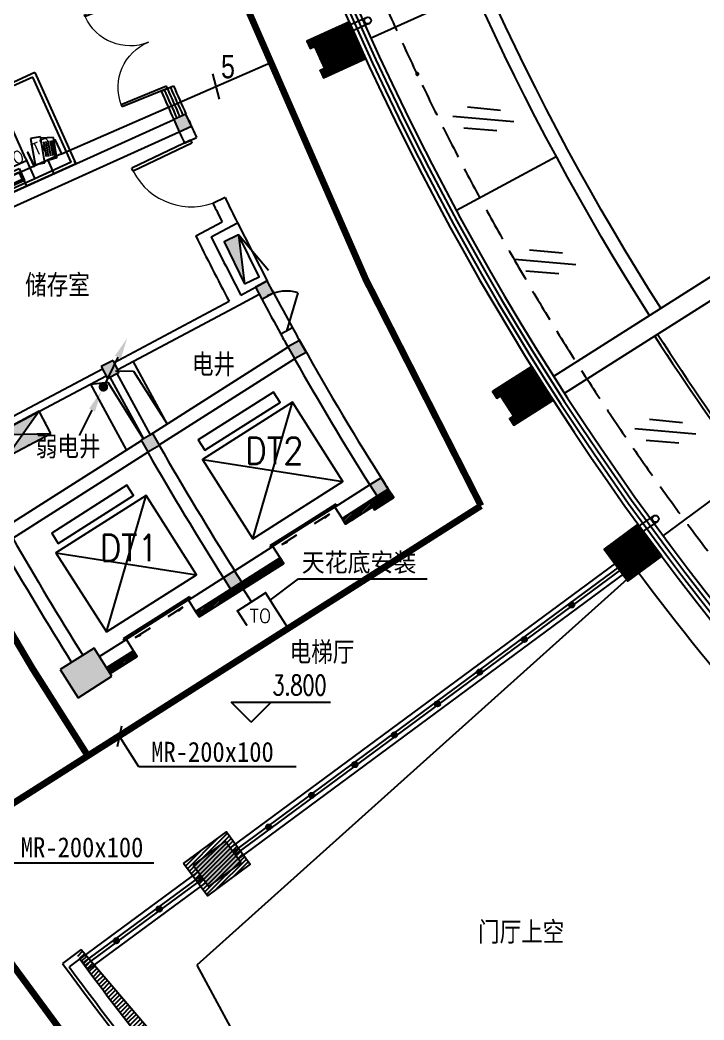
# Model space of a CAD drawing. Extents: x 13680 to 1640314, y -473492 to 65390.
# Drawn here: x 1306672 to 1316924, y -418994 to -404005 of the extents above; entities that cross this region are included whole.
import ezdxf
from ezdxf.enums import TextEntityAlignment as Align

# ---------------------------------------------------------------- set-up
doc = ezdxf.new("R2010")
doc.units = 0
doc.header["$LTSCALE"] = 1000
doc.header["$MEASUREMENT"] = 0
doc.linetypes.add('DASH', pattern=[0.35, 0.25, -0.1])
for name, color, linetype in [('0-桥架', 120, 'Continuous'), ('0-电气文字', 6, 'Continuous'), ('AXIS', 1, 'Continuous'), ('COLUMN', 255, 'Continuous'), ('DIM-照明', 3, 'Continuous'), ('DIM_ELEV', 3, 'Continuous'), ('DIM_SYMB', 3, 'Continuous'), ('DM', 1, 'Continuous'), ('EQUIP-消防', 241, 'Continuous'), ('EQUIP-通讯', 6, 'Continuous'), ('HATCH', 8, 'Continuous'), ('LINE', 123, 'Continuous'), ('PUB_HATCH', 8, 'Continuous'), ('PUB_TEXT', 7, 'Continuous'), ('S-提资20140812', 6, 'Continuous'), ('S-消防器材提资', 2, 'Continuous'), ('STAIR', 2, 'Continuous'), ('TEL_TEXT', 7, 'Continuous'), ('VPIPE-雨水', 4, 'DASH'), ('WALL', 255, 'Continuous'), ('WINDOW', 2, 'Continuous'), ('WINDOW_GROUND', 21, 'Continuous'), ('WIRE-照明', 120, 'Continuous'), ('室外建筑', 8, 'Continuous'), ('装修家具', 8, 'Continuous')]:
    doc.layers.add(name, color=color, linetype=linetype)
doc.styles.add('-DXTGEDITXT', font='GEDITXT', dxfattribs={"bigfont": 'DXT'})
doc.styles.add('-宋体', font='', dxfattribs={"width": 1.3})
doc.styles.add('_HZTXT', font='txt.shx', dxfattribs={"width": 0.8, "bigfont": 'HZTXT.shx'})
doc.styles.add('_TCH_DIM', font='SIMPLEX', dxfattribs={"bigfont": 'GBCBIG'})
doc.styles.add('_TCH_DIM_T3', font='SIMPLEX', dxfattribs={"width": 0.705882, "bigfont": 'GBCBIG'})
doc.styles.add('_TEL_DIM', font='SIMPLEX', dxfattribs={"width": 0.8, "height": 3.5, "bigfont": 'HZTXT'})
doc.styles.get("Standard").update_dxf_attribs({"font": 'haiwenrs.shx', "bigfont": 'hztxt.shx'})
doc.styles.add('宋体', font='', dxfattribs={"width": 0.8})
doc.styles.get('-宋体').set_extended_font_data('NSimSun')
doc.styles.get('宋体').set_extended_font_data('SimSun')
doc.dimstyles.new('_TCH_ARROW&&100', dxfattribs={"dimtxt": 297.5, "dimasz": 200, "dimexe": 250, "dimexo": 300, "dimgap": 126.25, "dimtad": 1, "dimdec": 0, "dimzin": 0, "dimdsep": 46, "dimtxsty": '_TCH_DIM_T3', "dimcen": 0.09, "dimclrt": 7, "dimazin": 2, "dimtfac": 1, "dimtdec": 0, "dimtix": 1, "dimtmove": 2, "dimatfit": 3, "dimfxl": 1, "dimtolj": 1, "dimtzin": 0, "dimarcsym": 0})

# ---------------------------------------------------------------- blocks, each defined once
blk = doc.blocks.new('dgfsadf')
at = {"layer": 'STAIR'}
for p, q in [((792700, -191091), (795200, -193291)), ((792700, -193291), (795200, -191091))]:
    blk.add_line(p, q, dxfattribs=at)
for points in [[(792700, -191091), (795200, -191091), (795200, -193291), (792700, -193291)], [(792863, -193444), (794950, -193444), (794950, -193732), (792863, -193732)]]:
    blk.add_lwpolyline(points, close=True, dxfattribs=at)
blk = doc.blocks.new('yg')
at = {"layer": 'VPIPE-雨水', "linetype": 'Continuous'}
blk.add_circle((403523, 282402), 50, dxfattribs=at)
blk = doc.blocks.new('xfx-gz')
at = {"layer": 'S-消防器材提资'}
blk.add_hatch(color=8, dxfattribs=at).paths.add_polyline_path([(0, 240), (0, 0), (700, 0)])
at = {"layer": 'S-消防器材提资', "color": 8}
for p, q in [((678, 408), (0, 240)), ((0, 240), (700, 0))]:
    blk.add_line(p, q, dxfattribs=at)
blk.add_lwpolyline([(700, 0), (700, 240), (0, 240), (0, 0)], close=True, dxfattribs=at)
blk = doc.blocks.new('$DorLib2D$00000130')
at = {"color": 0, "linetype": 'Continuous'}
for p, q in [((-0.533, 0.66), (-0.533, 0.513)), ((0, 0.66), (-0.533, 0.66)), ((0, 0.513), (0, 0.66)), ((0.533, 0.66), (0, 0.66)), ((0.533, 0.66), (0.533, 0.513)), ((0, 0.513), (-0.533, 0.513)), ((0.533, 0.513), (0, 0.513)), ((-0.385, 0.269), (-0.14, 0.269)), ((-0.385, 0.269), (-0.3, 0.214)), ((-0.3, 0.214), (-0.3, 0.269)), ((0.385, 0.269), (0.14, 0.269)), ((0.3, 0.214), (0.3, 0.269)), ((0.385, 0.269), (0.3, 0.214))]:
    blk.add_line(p, q, dxfattribs=at)
blk = doc.blocks.new('$DorLib2D$00000001')
for p, q in [((0.45, 0.975), (0.5, 0.975)), ((0.45, 0), (0.45, 0.975)), ((0.5, 0), (0.5, 0.975)), ((0.5, 0), (0.45, 0))]:
    blk.add_line(p, q)
at = {"lineweight": 13}
blk.add_arc((0.475, 0), 0.975, 91.4693, 180, dxfattribs=at)
blk = doc.blocks.new('$DorLib2D$00000114')
at = {"color": 0}
blk.add_line((0.5, 0), (-0.207, 0.707), dxfattribs=at)
blk.add_arc((0.5, 0), 1, 135, 180, dxfattribs=at)
blk = doc.blocks.new('*D324')
at = {"layer": 'AXIS', "color": 0, "lineweight": -2, "transparency": 16777216}
for p, q in [((1283283, -403645), (1280033, -403645)), ((1331197, -459746), (1330689, -462956))]:
    blk.add_line(p, q, dxfattribs=at)
blk.add_arc((1340083, -403645), 59800, 180.19165, 260.80826, dxfattribs=at)
at = {"layer": 'AXIS', "color": 0, "transparency": 16777216}
for points in [[(1280250, -403845), (1280317, -403845), (1280283, -403645)], [(1330536, -462645), (1330525, -462710), (1330728, -462709)]]:
    blk.add_solid(points, dxfattribs=at)
at = {"layer": 'Defpoints', "color": 0, "transparency": 16777216}
for p in [(1283583, -403645), (1340083, -403645), (1286801, -430794), (1331244, -459450)]:
    blk.add_point(p, dxfattribs=at)
at = {"layer": 'AXIS', "color": 7, "transparency": 16777216, "insert": (1294820, -442304), "char_height": 297.5, "attachment_point": 5, "rotation": 310.5, "style": '_TCH_DIM_T3'}
blk.add_mtext('\\A1;81°', dxfattribs=at)
blk = doc.blocks.new('A$C746E4A17')
at = {"layer": 'WALL'}
h = blk.add_hatch(dxfattribs=at)
h.set_pattern_fill('ANSI31', color=8, scale=15)
h.set_pattern_definition([(45, (0, 0), (-16.83798, 16.83798), [])])
h.paths.add_polyline_path([(7582, -7466), (7582, -6866), (6952, -6866), (6952, -6986), (6952, -7346), (6952, -7466)])
h.paths.add_polyline_path([(7956, -1587), (8040, -993), (7417, -904), (7400, -1023), (7349, -1379), (7332, -1498)])
h.paths.add_polyline_path([(8450, -15501), (8576, -16088), (7892, -16235), (7867, -16118), (7935, -16103), (7859, -15751), (7791, -15766), (7766, -15649)])
h.paths.add_polyline_path([(12385, -26364), (12670, -26892), (12054, -27224), (11997, -27119), (12058, -27085), (11887, -26769), (11826, -26802), (11769, -26696)])
h.paths.add_polyline_path([(7664, -9712), (7707, -10310), (7008, -10360), (7000, -10240), (7070, -10235), (7044, -9876), (6974, -9881), (6966, -9762)])
h.paths.add_polyline_path([(10015, -21024), (10223, -21587), (9566, -21830), (9525, -21717), (9590, -21693), (9466, -21355), (9400, -21379), (9359, -21267)])
h.paths.add_polyline_path([(10030, 6841), (10238, 7404), (9581, 7646), (9539, 7533), (9605, 7509), (9480, 7171), (9415, 7196), (9373, 7083)])
h.paths.add_polyline_path([(15454, 17042), (15811, 17524), (15247, 17940), (15176, 17844), (15232, 17802), (15019, 17512), (14962, 17554), (14891, 17457)])
h.paths.add_polyline_path([(8437, 1220), (8564, 1806), (7879, 1954), (7854, 1836), (7922, 1822), (7847, 1470), (7778, 1484), (7753, 1367)])
h.paths.add_polyline_path([(12357, 12089), (12642, 12617), (12026, 12949), (11969, 12844), (12030, 12810), (11859, 12494), (11798, 12527), (11741, 12421)])
at = {"layer": 'WALL', "color": 2}
for points in [[(10030, 6841), (10238, 7404), (9581, 7646), (9539, 7533), (9605, 7509), (9480, 7171), (9415, 7196), (9373, 7083), (10030, 6841)], [(8437, 1220), (8564, 1806), (7879, 1954), (7854, 1836), (7922, 1822), (7847, 1470), (7778, 1484), (7753, 1367), (8437, 1220)], [(7956, -1587), (8040, -993), (7417, -904), (7400, -1023), (7400, -1023), (7349, -1379), (7349, -1379), (7332, -1498), (7956, -1587)]]:
    blk.add_lwpolyline(points, dxfattribs=at)
blk = doc.blocks.new('A$C00DD16A7')
at = {"layer": 'WALL'}
h = blk.add_hatch(dxfattribs=at)
h.set_pattern_fill('ANSI31', color=8, scale=15)
h.set_pattern_definition([(45, (-30687.793, -41431.23), (-16.83798, 16.83798), [])])
h.paths.add_polyline_path([(-1654, -1393), (-1680, -1351), (-1638, -1324), (-1611, -1366), (-1527, -1313), (-1581, -1228), (-1986, -1485), (-1932, -1570)])
h.paths.add_polyline_path([(-652, -639), (-598, -723), (-28, -361), (-39, -345), (88, -264), (98, -281), (668, 81), (615, 165)])
h.paths.add_polyline_path([(1597, 670), (1681, 723), (1654, 766), (1697, 792), (1723, 750), (2002, 927), (1949, 1012), (1544, 755)])
at = {"layer": 'WALL', "color": 2}
for points in [[(1544, 755), (1949, 1012), (2002, 927), (1597, 670)], [(-598, -723), (668, 81), (615, 165), (-652, -639)], [(-1932, -1570), (-1527, -1313), (-1581, -1228), (-1986, -1485)]]:
    blk.add_lwpolyline(points, close=True, dxfattribs=at)
for points in [[(1654, 766), (1681, 723), (1723, 750), (1697, 792), (1654, 766)], [(-39, -345), (-28, -361), (98, -281), (88, -264), (-39, -345)], [(-1680, -1351), (-1654, -1393), (-1611, -1366), (-1638, -1324), (-1680, -1351)]]:
    blk.add_lwpolyline(points, dxfattribs=at)
at = {"layer": 'WALL', "color": 1}
for centre in [(1689, 758), (-1646, -1358)]:
    blk.add_circle(centre, 15, dxfattribs=at)
blk = doc.blocks.new('A$C3F8F24B0')
at = {"layer": 'WALL'}
h = blk.add_hatch(dxfattribs=at)
h.set_pattern_fill('ANSI31', color=8, scale=15)
h.set_pattern_definition([(45, (-136182.277, -35183.407), (-16.8379802, 16.8379802), [])])
h.paths.add_polyline_path([(0, 127), (80, 0), (368, 182), (287, 309)])
at = {"layer": 'WALL', "color": 2}
blk.add_lwpolyline([(0, 127), (80, 0), (368, 182), (287, 309), (0, 127)], dxfattribs=at)
blk = doc.blocks.new('$DorLib2D$00000002')
for p, q in [((-0.5, 0), (-0.5, 0.4875)), ((-0.475, 0.4875), (-0.5, 0.4875)), ((-0.475, 0), (-0.475, 0.4875)), ((0.475, 0), (0.475, 0.4875)), ((0.475, 0.4875), (0.5, 0.4875)), ((0.5, 0), (0.5, 0.4875)), ((-0.5, 0), (-0.475, 0)), ((0.5, 0), (0.475, 0))]:
    blk.add_line(p, q)
at = {"lineweight": 13}
for centre, start, end in [((-0.4875, 0), 0, 88.53072), ((0.4875, 0), 91.46928, 180)]:
    blk.add_arc(centre, 0.4875, start, end, dxfattribs=at)
blk = doc.blocks.new('A$C3ECB1412')
at = {"layer": '装修家具', "color": 8}
for p, q in [((0, 1500), (0, 0)), ((0, 1500), (0, 0)), ((1500, 1500), (0, 1500)), ((0, 1500), (50, 1500)), ((1500, 1500), (1500, 544)), ((50, 1444), (50, 844)), ((50, 1444), (1450, 1444)), ((201, 1278), (496, 1355)), ((496, 1355), (567, 1176)), ((1450, 1444), (1450, 844)), ((201, 1278), (227, 1087)), ((244, 1263), (466, 1322)), ((250, 1237), (473, 1295)), ((259, 1205), (482, 1263)), ((268, 1171), (491, 1229)), ((205, 1083), (588, 1184)), ((243, 937), (205, 1083)), ((276, 1140), (499, 1199)), ((588, 1184), (626, 1037)), ((626, 1037), (243, 937)), ((50, 844), (50, 0)), ((50, 844), (50, 0)), ((390, 844), (50, 844)), ((350, 144), (350, 844)), ((390, 844), (1450, 844)), ((1450, 844), (1450, 544)), ((90, 695), (90, 223)), ((289, 695), (90, 695)), ((115, 670), (115, 347)), ((239, 670), (115, 670)), ((239, 347), (239, 670)), ((289, 223), (289, 695)), ((1008, 635), (1043, 536)), ((605, 480), (646, 383)), ((1081, 386), (1038, 507)), ((1132, 400), (1108, 527)), ((1450, 544), (1500, 544)), ((115, 347), (239, 347)), ((239, 323), (115, 323)), ((115, 323), (115, 248)), ((239, 248), (239, 323)), ((671, 223), (604, 333)), ((719, 246), (669, 365)), ((1088, 377), (1108, 304)), ((90, 223), (289, 223)), ((115, 248), (239, 248)), ((719, 236), (753, 168)), ((0, 0), (50, 0)), ((50, 144), (350, 144))]:
    blk.add_line(p, q, dxfattribs=at)
for centre, radius, start, end in [((1036, -39), 708, 96.8246, 125.3087), ((950, 594), 70.3, 35.575, 88.634), ((675, 488), 70.3, 133.4994, 186.5584), ((1074, 512), 36.8, 24.5799, 187.0599), ((639, 344), 36.8, 35.0735, 197.5535), ((1098, 254), 51.9, 322.3317, 140.7492), ((1104, 401), 27.9, 213.3494, 358.8432), ((691, 242), 27.9, 223.2902, 8.784), ((795, 137), 51.9, 81.3842, 259.8017), ((800, 575), 489, 268.3277, 313.8056), ((797, 582), 394, 270.7801, 311.3533)]:
    blk.add_arc(centre, radius, start, end, dxfattribs=at)
blk = doc.blocks.new('$equip$00001921')
for p, q in [((0.65, 0.325), (-0.65, 0.325)), ((0.65, 0.325), (-0.65, -0.325)), ((-0.65, 0.325), (0.65, -0.325)), ((-0.65, 0.325), (-0.65, -0.325)), ((0.65, -0.325), (0.65, 0.325)), ((-0.65, -0.325), (0.65, -0.325))]:
    blk.add_line(p, q)
for p in [(0, 0.325), (-0.65, 0), (0.65, 0), (0, -0.325)]:
    blk.add_point(p)
for points in [[(-0.65, 0.325), (0, 0), (0.65, 0.325)], [(0, 0), (-0.65, -0.325), (0.65, -0.325)]]:
    blk.add_solid(points)
at = {"layer": 'TEL_TEXT', "style": '_TEL_DIM', "flags": 1}
blk.add_attdef('A', text='', height=0.00002, dxfattribs=at).set_placement((0, 0), align=Align.MIDDLE_CENTER)
blk = doc.blocks.new('$equip$00001847')
for p, q in [((-0.5, 0.499), (-0.5, 0.999)), ((0.5, 0.999), (0.5, 0.499)), ((0.5, 0.499), (-0.5, 0.499)), ((0, 0.5), (0, 0))]:
    blk.add_line(p, q)
for p in [(-0.5, 0.999), (0.5, 0.999), (-0.5, 0.499), (0.5, 0.499), (0, 0)]:
    blk.add_point(p)
at = {"color": 7, "style": '_TEL_DIM'}
blk.add_attdef('$TEXT$', text='', height=0.4, dxfattribs=at).set_placement((0, 0.999), align=Align.MIDDLE_CENTER)
at = {"color": 7, "style": '_TEL_DIM', "flags": 1}
blk.add_attdef('A', text='', height=0.00002, dxfattribs=at).set_placement((0, 0), align=Align.MIDDLE_CENTER)
blk = doc.blocks.new('$TelecSys$00000081')
for p, q in [((0.104, 0.104), (0.104, 0.104)), ((-0.104, -0.104), (-0.104, -0.104)), ((-1.15, -1.15), (-0.55, -0.55))]:
    blk.add_line(p, q)
at = {"const_width": 0.142}
blk.add_lwpolyline([(0.071, 0, 1), (-0.071, 0, 1)], format="xyb", close=True, dxfattribs=at)
blk.add_solid([(-0.62, -0.48), (-0.48, -0.62), (-0.1, -0.1)])
at = {"width": 0.8, "flags": 9}
blk.add_attdef('A', (0, 0), '', height=0.00002, rotation=180, dxfattribs=at)
blk = doc.blocks.new('$TelecSys$00000079')
for p, q in [((0.7, 0.7), (0, 0)), ((0.104, 0.104), (0.104, 0.104)), ((-0.104, -0.104), (-0.104, -0.104))]:
    blk.add_line(p, q)
at = {"const_width": 0.142}
blk.add_lwpolyline([(-0.071, 0, 1), (0.071, 0, 1)], format="xyb", close=True, dxfattribs=at)
blk.add_solid([(0.63, 0.77), (0.77, 0.63), (1.15, 1.15)])
at = {"width": 0.8, "flags": 9}
blk.add_attdef('A', (0, 0), '', height=0.00002, dxfattribs=at)
blk = doc.blocks.new('$equip$00001867')
for p, q in [((-0.5, 0.499), (-0.5, 0.999)), ((0.5, 0.999), (0.5, 0.499)), ((0.5, 0.499), (-0.5, 0.499)), ((0, 0.5), (0, 0))]:
    blk.add_line(p, q)
for p in [(-0.5, 0.999), (0.5, 0.999), (-0.5, 0.499), (0.5, 0.499), (0, 0)]:
    blk.add_point(p)
at = {"color": 7, "style": '_TEL_DIM'}
blk.add_attdef('$TEXT$', text='', height=0.4, dxfattribs=at).set_placement((0, 0.999), align=Align.MIDDLE_CENTER)
at = {"color": 7, "style": '_TEL_DIM', "flags": 1}
blk.add_attdef('A', text='', height=0.00002, dxfattribs=at).set_placement((0, 0), align=Align.MIDDLE_CENTER)
blk = doc.blocks.new('$TelecSys$00000095')
blk.add_line((0.4, 0.4), (-0.4, -0.4))
at = {"width": 0.8}
blk.add_attdef('N', text='', height=1, dxfattribs=at).set_placement((-0.017, 1.056), align=Align.MIDDLE)
blk = doc.blocks.new('2FX')
at = {"layer": 'PUB_HATCH'}
for points in [[(1302251.4, -420945.9), (1302798.2, -420699), (1302633.6, -420334.4), (1302086.8, -420581.3)], [(1304852.6, -425766.8), (1305066.9, -426104.6), (1305573.5, -425783.1), (1305359.2, -425445.3)], [(1306502.9, -428199.9), (1306740.6, -428521.6), (1307223.2, -428165.1), (1306985.5, -427843.4)], [(1298240, -429904.1), (1298507.9, -430326.2), (1299014.5, -430004.7), (1298746.6, -429582.6)], [(1300228.8, -432834), (1300466.4, -433155.8), (1300949.1, -432799.3), (1300711.4, -432477.5)]]:
    blk.add_hatch(color=256, dxfattribs=at).paths.add_polyline_path(points)
at = {"layer": 'PUB_HATCH', "linetype": 'ByBlock'}
for points in [[(1299940.9, -421660.8), (1300023.2, -421843.1), (1300205.5, -421760.8), (1300123.2, -421578.5)], [(1301165.7, -424173), (1301259.3, -424349.8), (1301436.1, -424256.2), (1301342.5, -424079.4)], [(1301651.1, -425068.2), (1301748.9, -425242.7), (1301923.3, -425144.9), (1301825.6, -424970.4)], [(1298853.4, -425362.7), (1298947, -425539.5), (1299123.8, -425445.9), (1299030.2, -425269.1)], [(1299452.5, -426463.8), (1299550.8, -426638), (1299724.9, -426539.7), (1299626.6, -426365.5)], [(1302879.8, -427137.3), (1302986.9, -427306.1), (1303155.8, -427199), (1303048.6, -427030.1)], [(1300684.3, -428530.5), (1300791.5, -428699.4), (1300960.4, -428592.2), (1300853.2, -428423.4)]]:
    blk.add_hatch(color=256, dxfattribs=at).paths.add_polyline_path(points)
at = {"layer": 'STAIR'}
for points in [[(1305943.6, -428935.6, 1), (1305863.6, -428935.6, 1)], [(1305233.9, -429453.6, 1), (1305153.9, -429453.6, 1)], [(1304563.8, -429941.4, 1), (1304483.8, -429941.4, 1)], [(1303934, -430417.8, 1), (1303854, -430417.8, 1)], [(1303286.9, -430884.6, 1), (1303206.9, -430884.6, 1)], [(1302694.2, -431328, 1), (1302614.2, -431328, 1)], [(1302047.9, -431789.5, 1), (1301967.9, -431789.5, 1)], [(1301404.4, -432264.8, 1), (1301324.4, -432264.8, 1)], [(1299761.6, -433493.8, 1), (1299681.6, -433493.8, 1)], [(1299118.1, -433969.1, 1), (1299038.1, -433969.1, 1)]]:
    blk.add_hatch(color=256, dxfattribs=at).paths.add_polyline_path(points)
at = {"layer": 'WALL'}
h = blk.add_hatch(dxfattribs=at)
h.set_pattern_fill('ANSI31', color=8, scale=30)
h.set_pattern_definition([(45, (1166142.49, -461702.205), (-33.67596, 33.67596), [])])
h.paths.add_polyline_path([(1300088, -432812.5), (1300731.5, -432337.2), (1301088, -432819.8), (1300444.5, -433295.1)])
h = blk.add_hatch(dxfattribs=at)
h.set_pattern_fill('ANSI31', color=8, scale=30)
h.set_pattern_definition([(45, (1166143.427, -461702.72), (-33.67596, 33.67596), [])])
h.paths.add_polyline_path([(1298554.9, -434102), (1298474.4, -434161.3, 0.0182384), (1300809.1, -437112.6), (1300885.3, -437201.9, 0.0182299), (1303433.9, -439968.2), (1303505.1, -439898)])
at = {"layer": 'COLUMN'}
for p, q in [((1302633.6, -420334.4), (1302086.8, -420581.3)), ((1302798.2, -420699), (1302633.6, -420334.4)), ((1302086.8, -420581.3), (1302251.4, -420945.9)), ((1302251.4, -420945.9), (1302798.2, -420699)), ((1305359.2, -425445.3), (1304852.6, -425766.8)), ((1305573.5, -425783.1), (1305359.2, -425445.3)), ((1304852.6, -425766.8), (1305066.9, -426104.6)), ((1305066.9, -426104.6), (1305573.5, -425783.1)), ((1306985.5, -427843.4), (1306502.9, -428199.9)), ((1307223.2, -428165.1), (1306985.5, -427843.4)), ((1306502.9, -428199.9), (1306740.6, -428521.6)), ((1306740.6, -428521.6), (1307223.2, -428165.1)), ((1298746.6, -429582.6), (1298240, -429904.1)), ((1299014.5, -430004.7), (1298746.6, -429582.6)), ((1298240, -429904.1), (1298507.9, -430326.2)), ((1298507.9, -430326.2), (1299014.5, -430004.7)), ((1300711.4, -432477.5), (1300228.8, -432834)), ((1300949.1, -432799.3), (1300711.4, -432477.5)), ((1300228.8, -432834), (1300466.4, -433155.8)), ((1300466.4, -433155.8), (1300949.1, -432799.3))]:
    blk.add_line(p, q, dxfattribs=at)
at = {"layer": 'COLUMN', "linetype": 'ByBlock'}
for p, q in [((1300123.2, -421578.5), (1299940.9, -421660.8)), ((1300205.5, -421760.8), (1300123.2, -421578.5)), ((1299940.9, -421660.8), (1300023.2, -421843.1)), ((1300023.2, -421843.1), (1300205.5, -421760.8)), ((1301342.5, -424079.4), (1301165.7, -424173)), ((1301165.7, -424173), (1301259.3, -424349.8)), ((1301436.1, -424256.2), (1301342.5, -424079.4)), ((1301259.3, -424349.8), (1301436.1, -424256.2)), ((1301825.6, -424970.4), (1301651.1, -425068.2)), ((1301651.1, -425068.2), (1301748.9, -425242.7)), ((1301923.3, -425144.9), (1301825.6, -424970.4)), ((1301748.9, -425242.7), (1301923.3, -425144.9)), ((1299030.2, -425269.1), (1298853.4, -425362.7)), ((1298853.4, -425362.7), (1298947, -425539.5)), ((1299123.8, -425445.9), (1299030.2, -425269.1)), ((1298947, -425539.5), (1299123.8, -425445.9)), ((1299626.6, -426365.5), (1299452.5, -426463.8)), ((1299724.9, -426539.7), (1299626.6, -426365.5)), ((1299452.5, -426463.8), (1299550.8, -426638)), ((1299550.8, -426638), (1299724.9, -426539.7)), ((1303048.6, -427030.1), (1302879.8, -427137.3)), ((1303155.8, -427199), (1303048.6, -427030.1)), ((1302879.8, -427137.3), (1302986.9, -427306.1)), ((1302986.9, -427306.1), (1303155.8, -427199)), ((1300853.2, -428423.4), (1300684.3, -428530.5)), ((1300684.3, -428530.5), (1300791.5, -428699.4)), ((1300960.4, -428592.2), (1300853.2, -428423.4)), ((1300791.5, -428699.4), (1300960.4, -428592.2))]:
    blk.add_line(p, q, dxfattribs=at)
at = {"layer": 'DIM_ELEV'}
for p, q in [((1301102.4, -430692.3), (1300802.4, -430392.3)), ((1300802.4, -430392.3), (1302289.5, -430392.3)), ((1301102.4, -430692.3), (1301402.4, -430392.3))]:
    blk.add_line(p, q, dxfattribs=at)
at = {"layer": 'DIM_SYMB'}
for points in [[(1304237.2, -422706.1, 0, 0, 0), (1303939.2, -422095.7, 80, 0, 0), (1303807.5, -421826.1, 0, 0, 0)], [(1306127.8, -425882.4, 0, 0, 0), (1306459.6, -426387.9, 80, 0, 0), (1306624.2, -426638.8, 0, 0, 0)]]:
    blk.add_lwpolyline(points, format="xyseb", dxfattribs=at)
at = {"layer": 'DM', "color": 6, "linetype": 'ByBlock'}
for p, q in [((1302541.7, -420257.1), (1302827.7, -420130.9)), ((1302868, -420222.2), (1302581.9, -420348.2)), ((1306876.1, -427779), (1307133.5, -427601.7)), ((1307190.1, -427683.9), (1306932.6, -427861.1))]:
    blk.add_line(p, q, dxfattribs=at)
for centre in [(1302847.8, -420176.5), (1302557.9, -420304.3), (1307161.8, -427642.8), (1306900.9, -427822.4)]:
    blk.add_circle(centre, 50, dxfattribs=at)
at = {"layer": 'LINE'}
blk.add_line((1305636.1, -425852), (1305637.1, -425851.5), dxfattribs=at)
at = {"layer": 'LINE', "color": 8}
for p, q in [((1306881.7, -428417.4), (1300286.4, -434334.4)), ((1300286.4, -434334.4), (1303223.6, -439754.7))]:
    blk.add_line(p, q, dxfattribs=at)
at = {"layer": 'LINE', "linetype": 'DASH', "ltscale": 2}
for radius, start, end in [(55400, 179.17262, 261.82632), (40400, 178.86539, 262.13356)]:
    blk.add_arc((1340083.8, -403645.3), radius, start, end, dxfattribs=at)
at = {"layer": 'PUB_HATCH'}
for p, q in [((1306621.7, -428360.7), (1300830.2, -432638.4)), ((1306651.4, -428401), (1300859.9, -432678.6)), ((1300347.6, -432994.9), (1298577.8, -434302.1)), ((1300377.3, -433035.1), (1298607.6, -434342.2))]:
    blk.add_line(p, q, dxfattribs=at)
at = {"layer": 'PUB_TEXT', "linetype": 'Continuous', "ltscale": 1.1}
for p, q in [((1299841.5, -426222.8), (1299331.6, -425281.6)), ((1299067.8, -425424.4), (1299338.1, -425432.9)), ((1299338.1, -425432.9), (1299833.2, -426207.6)), ((1298698, -425623.7), (1298952.3, -425597.2)), ((1299232.4, -426610.2), (1298698, -425623.7)), ((1298952.3, -425597.2), (1299486.2, -426448.8))]:
    blk.add_line(p, q, dxfattribs=at)
at = {"layer": 'STAIR'}
for p, q in [((1306577.2, -428300.4), (1300785.7, -432578.1)), ((1306696, -428461.3), (1300904.5, -432739)), ((1300303, -432934.6), (1298453, -434301)), ((1300421.9, -433095.4), (1298652.3, -434402.4)), ((1298659.3, -434411.8), (1298533.1, -434241.8))]:
    blk.add_line(p, q, dxfattribs=at)
for centre in [(1305903.6, -428935.6), (1305193.9, -429453.6), (1304523.8, -429941.4), (1303894, -430417.8), (1303246.9, -430884.6), (1302654.2, -431328), (1302007.9, -431789.5), (1301364.4, -432264.8), (1299721.6, -433493.8), (1299078.1, -433969.1)]:
    blk.add_circle(centre, 40, dxfattribs=at)
at = {"layer": 'WALL', "linetype": 'ByBlock'}
blk.add_line((1299752.9, -421235.7), (1299936.2, -421155.8), dxfattribs=at)
at = {"layer": 'WALL'}
for p, q in [((1295566.2, -423636.1), (1299940.9, -421660.9)), ((1295648.5, -423818.4), (1300023.3, -421843.1)), ((1300100.5, -422012), (1300281.3, -421926.5)), ((1300709, -422830.4), (1300528.2, -422915.9)), ((1300268.8, -423404), (1300664.6, -423193.5)), ((1300498.9, -423417.5), (1300894.8, -423207)), ((1300946.6, -424289.5), (1301165.7, -424173)), ((1301165.7, -424173), (1301342.3, -424079.1)), ((1300914.5, -424442.5), (1301221.9, -424279.1)), ((1301259.9, -424350.6), (1301348, -424302.8)), ((1301435.6, -424255.3), (1301435.7, -424255.3)), ((1299046.4, -425299.9), (1300770, -424383.4)), ((1299102.6, -425405.9), (1300914.5, -424442.5)), ((1301721.7, -424782.7), (1301545.9, -424878.1)), ((1299587.7, -426384.2), (1301652.6, -425070.9)), ((1299722.6, -426535.5), (1301750.6, -425245.6)), ((1296751, -426520.4), (1298869.9, -425393.8)), ((1296807.1, -426626.4), (1298926, -425499.8)), ((1298983.2, -425520.3), (1299484.5, -426445.7)), ((1299089.3, -425464.2), (1299587.7, -426384.2)), ((1297427.4, -427758.2), (1299455.1, -426468.5)), ((1297526.3, -427932.3), (1299550, -426645.2)), ((1302879.8, -427137.3), (1302356.2, -427469.5)), ((1303155.8, -427199), (1303155.9, -427198.9)), ((1302463.4, -427638.4), (1302986.9, -427306.1)), ((1302356.2, -427469.5), (1302463.4, -427638.4)), ((1301427.4, -428058.9), (1300853.4, -428423.2)), ((1301534.6, -428227.8), (1301427.4, -428058.9)), ((1300960.4, -428592.2), (1301534.6, -428227.8)), ((1300684.3, -428530.5), (1300160.8, -428862.8)), ((1300267.9, -429031.7), (1300791.5, -428699.4)), ((1300160.8, -428862.8), (1300267.9, -429031.7)), ((1299232, -429452.2), (1298827, -429709.2)), ((1299339.2, -429621.1), (1299232, -429452.2)), ((1298934.2, -429878.1), (1299339.2, -429621.1)), ((1298533.6, -434241.8), (1298372.6, -434360.4))]:
    blk.add_line(p, q, dxfattribs=at)
at = {"layer": 'WALL', "color": 8, "linetype": 'ByBlock'}
blk.add_line((1300894.8, -423207), (1301342.5, -424079.4), dxfattribs=at)
at = {"layer": 'WALL', "color": 2}
for q in [(1298273.1, -434309.5), (1303505.1, -439898)]:
    blk.add_line((1298554.9, -434102), q, dxfattribs=at)
blk.add_lwpolyline([(1300088, -432812.5), (1300731.5, -432337.2), (1301088, -432819.8), (1300444.5, -433295.1)], close=True, dxfattribs=at)
at = {"layer": 'WALL', "color": 8}
for radius in [43900, 43850, 43950]:
    blk.add_arc((1340083.8, -403645.3), radius, 203.56457, 204.16919, dxfattribs=at)
at = {"layer": 'WALL', "color": 4}
for radius in [43800, 44000]:
    blk.add_arc((1340083.8, -403645.3), radius, 203.56457, 204.16919, dxfattribs=at)
at = {"layer": 'WALL'}
for centre, radius, start, end in [((1340083.8, -403645.3), 43800, 204.30006, 204.66918), ((1340083.8, -403645.3), 44000, 204.43028, 204.67215), ((1340083.8, -403645.3), 43800, 205.97733, 206.52668), ((1340083.8, -403645.3), 44000, 205.97436, 206.37706), ((1340085.3, -403644.3), 44450, 206.39368, 207.81196), ((1340085.3, -403644.3), 44250, 206.54185, 207.81111), ((1340083.9, -403645.3), 43800.1, 207.80899, 207.80945), ((1340083.9, -403645.3), 43800.1, 207.9896, 208.06979), ((1340083.9, -403645.3), 44000.1, 207.96612, 207.9894), ((1340083.9, -403645.3), 44000.1, 208.07029, 208.07157), ((1340083.9, -403645.3), 43800.1, 208.85467, 209.26306), ((1340083.9, -403645.3), 44000.1, 208.85288, 209.13588), ((1340083.9, -403645.3), 43800.1, 209.26609, 212.4), ((1340083.9, -403645.3), 44000.1, 209.40074, 212.26978), ((1346678.3, -399566.4), 54153.8, 209.87605, 212.19942), ((1346678.3, -399566.4), 54353.8, 209.88067, 212.20016), ((1340083.9, -403645.3), 43800.1, 212.4, 212.53081), ((1340083.8, -403645.3), 49000, 209.71285, 212.10767), ((1340083.8, -403645.3), 49200, 209.71473, 212.10886), ((1340083.7, -403645.3), 51600, 216.36702, 220.43546), ((1340083.7, -403645.3), 51800, 216.36702, 220.39)]:
    blk.add_arc(centre, radius, start, end, dxfattribs=at)
at = {"layer": 'WALL', "color": 2}
blk.add_arc((1340083.7, -403645.3), 51850, 216.25652, 224.74275, dxfattribs=at)
at = {"layer": 'WINDOW'}
for centre, radius, start, end in [((1340083.8, -403645.3), 55000, 179.58332, 261.41561), ((1340083.8, -403645.3), 54933, 179.6527, 261.34624), ((1340083.8, -403645.3), 40867, 179.53315, 261.46579), ((1340083.8, -403645.3), 40800, 179.43829, 261.56064), ((1340083.8, -403645.3), 54867, 179.7212, 261.27773), ((1340083.8, -403645.3), 54800, 179.79091, 261.20802), ((1340083.8, -403645.3), 41000, 179.72053, 261.27841), ((1340083.8, -403645.3), 40933, 179.62629, 261.37265), ((1340083.9, -403645.3), 44000.1, 208.07157, 208.85288), ((1340083.9, -403645.3), 43800.1, 208.06979, 208.85467), ((1340083.8, -403645.3), 41425, 216.17335, 224.82664)]:
    blk.add_arc(centre, radius, start, end, dxfattribs=at)
at = {"layer": '室外建筑'}
for p, q in [((1302898.5, -420435.1), (1304447.9, -419735.5)), ((1305796.9, -425759.8), (1312214, -421687.3)), ((1304177.2, -423019.5), (1305673.3, -422212.2)), ((1307274.3, -427897.7), (1313385.9, -423380.1))]:
    blk.add_line(p, q, dxfattribs=at)
for points in [[(1307239.4, -424489, -0.1423211), (1301183.8, -403645.3), (1299283.8, -403645.3)], [(1307070.6, -424596.1, -0.1410166), (1300984.3, -403845.3), (1299284.3, -403845.3)], [(1305635.2, -425507.1), (1312305.4, -421274, 0.0707981), (1318326.6, -428324), (1313102.2, -434249.8)]]:
    blk.add_lwpolyline(points, format="xyb", dxfattribs=at)
blk.add_lwpolyline([(1303581.5, -420995, 1), (1303599.1, -420959.1, 1)], format="xyb", close=True, dxfattribs=at)
for points in [[(1304342.7, -421470.9), (1304836, -421517.5)], [(1304122.7, -421610.7), (1305035.9, -421690.6)], [(1304289.4, -421783.9), (1304782.6, -421823.8)], [(1305053.1, -423752.3), (1305966.3, -423832.2)], [(1305273, -423612.5), (1305766.3, -423659.1)], [(1305219.7, -423925.4), (1305713, -423965.4)], [(1307072.5, -426153.1), (1307565.8, -426199.7)], [(1306852.6, -426292.9), (1307765.8, -426372.8)], [(1307019.2, -426466.1), (1307512.5, -426506)]]:
    blk.add_lwpolyline(points, dxfattribs=at)
for radius, start, end in [(39202.6, 212.83874, 228.16072), (39152.6, 212.8393, 228.16016)]:
    blk.add_arc((1340085.9, -403643.7), radius, start, end, dxfattribs=at)
at = {"extrusion": (0, 0, -1), "xscale": 0.6399999998999844, "yscale": 0.6399999998999844, "zscale": -0.6400000000000005, "rotation": 147.5429523546476}
for p in [(-938680, -803404), (-936483.4, -804801.1)]:
    blk.add_blockref('dgfsadf', p, dxfattribs=at)
at = {"layer": 'HATCH'}
blk.add_blockref('yg', (898671, -702863.5), dxfattribs=at)
at = {"layer": 'S-提资20140812', "rotation": 296.0078593529801}
blk.add_blockref('xfx-gz', (1300695.7, -423493.9), dxfattribs=at)
at = {"layer": 'WALL'}
for name, p in [('A$C3F8F24B0', (1302868.6, -427507.8)), ('A$C00DD16A7', (1300919.8, -428392.9))]:
    blk.add_blockref(name, p, dxfattribs=at)
at = {"layer": 'WINDOW'}
for name, p, xscale, yscale, zscale, rotation in [('$DorLib2D$00000002', (1299560.9, -420500.8), 1500.000000000024, -1500, -1500, 292.1825331905567), ('$DorLib2D$00000001', (1300404.7, -422421.2), -1000.000000000006, -1000.000000000006, -1000.000000000006, 295.323256603372), ('$DorLib2D$00000114', (1301490.8, -424566.7), 599.9999999999444, 599.9999999999444, 599.9999999999444, 298.4622283498666), ('$DorLib2D$00000130', (1301945.4, -427848.7), 1100.000000000035, 200, 1100.000000000035, 32.39999994227118), ('$DorLib2D$00000130', (1299750, -429241.9), 1100.000000000035, 200, 1100.000000000035, 32.39999994227118)]:
    blk.add_blockref(name, p, dxfattribs=dict(at, xscale=xscale, yscale=yscale, zscale=zscale, rotation=rotation))
at = {"layer": 'WINDOW_GROUND', "linetype": 'ByBlock', "rotation": 44.53997548902809}
blk.add_blockref('A$C746E4A17', (1300470.2, -432654.9), dxfattribs=at)
at = {"layer": '装修家具', "color": 8, "xscale": -1, "rotation": 294.2999755601581}
blk.add_blockref('A$C3ECB1412', (1297107.4, -422940.2), dxfattribs=at)
at = {"layer": 'PUB_TEXT', "linetype": 'ByBlock', "style": '宋体', "width": 0.8}
for s, p in [('储存室', (1297712.6, -424282.5)), ('电井', (1300212.9, -425474.1)), ('弱电井', (1297873.2, -426707.4)), ('电梯厅', (1301676.8, -429786.4)), ('门厅上空', (1304501.3, -433981.3))]:
    blk.add_text(s, height=296.2, dxfattribs=at).set_placement(p)
at = {"layer": 'PUB_TEXT', "linetype": 'Continuous', "ltscale": 1.1, "style": '-DXTGEDITXT', "width": 0.9}
for s, p in [('DT2', (1301009.3, -426823.2)), ('DT1', (1298828.5, -428279.1))]:
    blk.add_text(s, height=400, dxfattribs=at).set_placement(p)
at = {"layer": 'PUB_TEXT', "style": '_TCH_DIM', "width": 0.705882}
blk.add_text('3.800', height=297.5, dxfattribs=at).set_placement((1301419.5, -430287.3))
at = {"layer": 'WALL', "color": 2, "style": '_HZTXT', "width": 0.8, "flags": 8}
blk.add_attdef('北', text='', height=500, rotation=8, dxfattribs=at).set_placement((1282216.6, -399376.5), align=Align.MIDDLE)
at = {"layer": 'AXIS'}
dim = blk.add_angular_dim_3p(base=(1286800.7, -430793.9), center=(1340082.9, -403645.3), p1=(1283582.9, -403645.3), p2=(1331244.3, -459449.7), dimstyle='_TCH_ARROW&&100', dxfattribs=at)
dim.commit()
dim.dimension.update_dxf_attribs({"geometry": '*D324', "text_midpoint": (1294819.7, -442303.7)})

msp = doc.modelspace()

# ---------------------------------------------------------------- linework, layer by layer
at = {"layer": '0-桥架', "color": 120, "const_width": 100}
for points in [[(1306532.272, -392079.559), (1308958.06, -401263.847), (1311855.105, -407892.998), (1313582.04, -411286.756)], [(1305349.345, -416522.888), (1313582.04, -411286.756)]]:
    msp.add_lwpolyline(points, dxfattribs=at)
for points in [[(1305330.261, -411039.585, 0.023588138), (1307689.164, -415034.724)], [(1305349.345, -416522.888, 0.050653992), (1312501.897, -424978.376)]]:
    msp.add_lwpolyline(points, format="xyb", dxfattribs=at)
at = {"layer": '0-电气文字', "color": 6, "linetype": 'Continuous'}
for p, q in [((1310420.692, -412698.823), (1310847.517, -412380.92)), ((1310847.517, -412380.92), (1312775.391, -412380.92)), ((1308191.924, -414589.44), (1308128.328, -414900.499)), ((1308452.429, -415197.842), (1308158.734, -414736.07)), ((1310811.961, -415197.842), (1308452.429, -415197.842)), ((1308680.375, -416645.589), (1306538.227, -416645.589))]:
    msp.add_line(p, q, dxfattribs=at)
at = {"layer": 'WIRE-照明'}
for p, q in [((1307292.606, -406012.683), (1310433.517, -404640.055)), ((1310487.776, -412804.297), (1310691.762, -413125.021))]:
    msp.add_line(p, q, dxfattribs=at)

# ---------------------------------------------------------------- block references
msp.add_blockref('2FX', (9036.596, 16162.546))
at = {"layer": 'DIM-照明'}
ref = msp.add_blockref('$TelecSys$00000095', (1309606.135, -405001.634), dxfattribs=dict(at, xscale=350, yscale=350, zscale=350, rotation=59.44304710328404))
ref.add_attrib('N', '5', dxfattribs={"layer": '0', "color": 7, "height": 350, "width": 0.8}).set_placement((1309789.535, -404706.328), align=Align.MIDDLE)
at = {"layer": 'EQUIP-消防', "xscale": 576.9230769218947, "yscale": 576.9230769218947, "zscale": 576.9230769218947, "rotation": 28.00000275393469}
msp.add_blockref('$equip$00001921', (1306717.316, -410211.76), dxfattribs=at)
at = {"layer": 'EQUIP-通讯', "xscale": 450, "yscale": 450, "zscale": 450, "rotation": 24.29997556017421}
for name, p, values in [('$equip$00001867', (1307179.946, -406309.929), {'$TEXT$': 'TP'}), ('$equip$00001847', (1306769.815, -406495.111), {'$TEXT$': 'TO'})]:
    msp.add_blockref(name, p, dxfattribs=at).add_auto_attribs(values)
at = {"layer": 'EQUIP-通讯'}
ref = msp.add_blockref('$equip$00001847', (1310008.762, -412516.988), dxfattribs=dict(at, xscale=500.0000000000023, yscale=500.0000000000023, zscale=500.0000000000023, rotation=212.4570476425556))
ref.add_attrib('$TEXT$', 'TO', dxfattribs={"layer": '0', "color": 7, "height": 200, "style": '_TEL_DIM'}).set_placement((1310276.827, -412938.464), align=Align.MIDDLE_CENTER)
at = {"layer": 'WIRE-照明', "xscale": 499.9999999999902, "yscale": 499.9999999999902, "zscale": 499.9999999999902, "rotation": 18.94446113127013}
for name in ['$TelecSys$00000079', '$TelecSys$00000081']:
    msp.add_blockref(name, (1307922.743, -409503.759), dxfattribs=at)

# ---------------------------------------------------------------- texts
at = {"layer": '0-电气文字', "color": 6, "linetype": 'Continuous', "style": '-宋体', "width": 0.9}
for s, height, p in [('天花底安装', 280, (1310895.223, -412274.799)), ('MR-200x100', 300, (1308638.99, -415124.714)), ('MR-200x100', 300, (1306684.781, -416554.705))]:
    msp.add_text(s, height=height, dxfattribs=at).set_placement(p)

doc.saveas('drawing.dxf')
